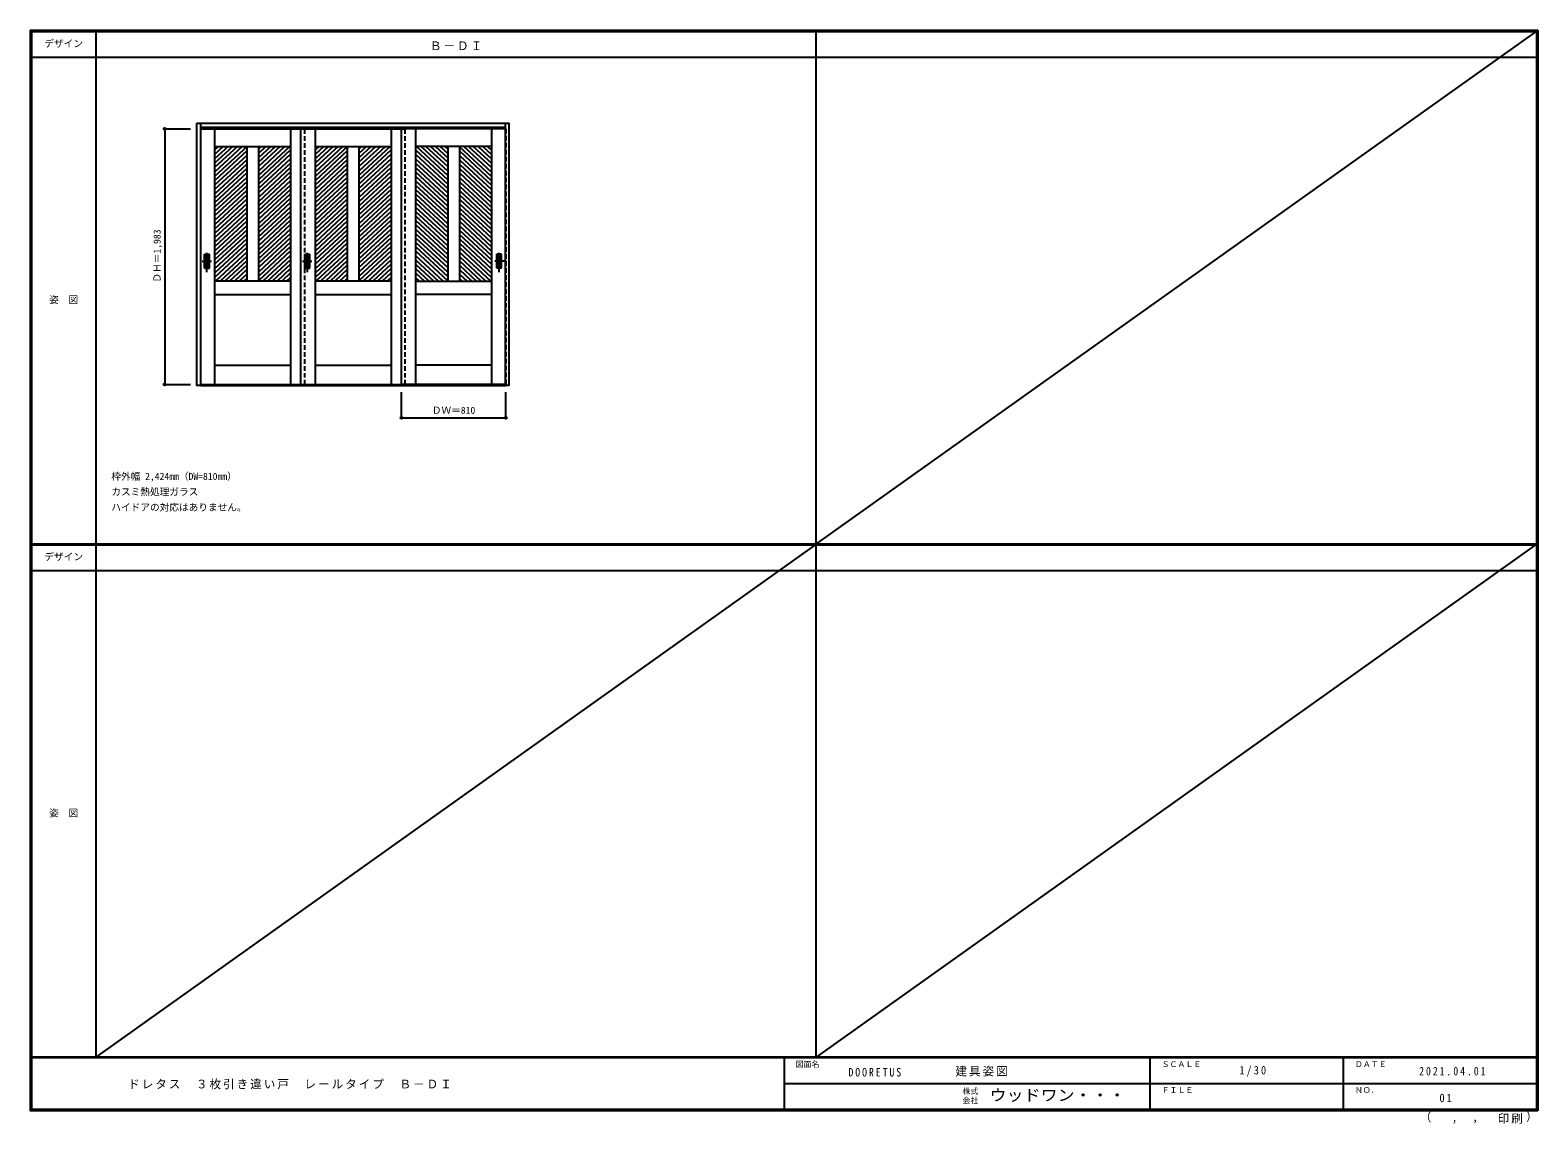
# Model space of a CAD drawing. Units: millimetres, scale not verified. Extents: x -6000 to 5700, y -4307 to 4175.
import ezdxf
from ezdxf.enums import TextEntityAlignment as Align

# ---------------------------------------------------------------- set-up
doc = ezdxf.new("R2010")
doc.units = ezdxf.units.MM
doc.header["$LTSCALE"] = 30
doc.header["$PDMODE"] = 32
doc.header["$PDSIZE"] = 15
doc.linetypes.add('CHAIN1', pattern=[8, 5, -1, 1, -1])
doc.linetypes.add('DASHED1', pattern=[1.8, 1.2, -0.6])
for name, color, linetype in [('0-2_扉', 7, 'Continuous'), ('0-4_枠', 3, 'Continuous'), ('0-6_引手', 7, 'Continuous'), ('0-A_文字', 7, 'Continuous'), ('0-B_寸法', 4, 'Continuous'), ('0-C_ハッチ', 4, 'Continuous'), ('F-1_枠', 6, 'Continuous'), ('F-A_文字', 7, 'Continuous')]:
    doc.layers.add(name, color=color, linetype=linetype)
doc.styles.add('ＭＳ ゴシック', font='')
doc.styles.get('ＭＳ ゴシック').set_extended_font_data('MS Gothic')

msp = doc.modelspace()

# ---------------------------------------------------------------- linework, layer by layer
at = {"layer": '0-2_扉'}
for p, q in [((-4676.15, 3409), (-3869.15, 3409)), ((-4569.15, 3409), (-4569.15, 1426)), ((-3979.15, 3409), (-3979.15, 1426)), ((-3899.15, 1426), (-3899.15, 3409)), ((-3899.15, 3409), (-3089.15, 3409)), ((-3789.15, 3409), (-3789.15, 1426)), ((-3199.15, 3409), (-3199.15, 1426)), ((-2312.15, 3409), (-3119.15, 3409)), ((-3119.15, 1426), (-3119.15, 3409)), ((-3009.15, 3409), (-3009.15, 1426)), ((-2419.15, 3409), (-2419.15, 1426)), ((-4569.15, 3274), (-3979.15, 3274)), ((-4319.15, 3274), (-4319.15, 2229)), ((-4229.15, 3274), (-4229.15, 2229)), ((-3789.15, 3274), (-3199.15, 3274)), ((-3539.15, 3274), (-3539.15, 2229)), ((-3449.15, 3274), (-3449.15, 2229)), ((-2419.15, 3274), (-3009.15, 3274)), ((-2759.15, 3274), (-2759.15, 2229)), ((-2669.15, 3274), (-2669.15, 2229)), ((-3979.15, 2229), (-4569.15, 2229)), ((-3199.15, 2229), (-3789.15, 2229)), ((-3009.15, 2229), (-2419.15, 2229)), ((-4569.15, 2124), (-3979.15, 2124)), ((-3789.15, 2124), (-3199.15, 2124)), ((-2419.15, 2124), (-3009.15, 2124)), ((-4569.15, 1576), (-3979.15, 1576)), ((-3789.15, 1576), (-3199.15, 1576)), ((-2419.15, 1576), (-3009.15, 1576)), ((-4676.15, 1426), (-3869.15, 1426)), ((-3899.15, 1426), (-3089.15, 1426)), ((-2312.15, 1426), (-3119.15, 1426))]:
    msp.add_line(p, q, dxfattribs=at)
at = {"layer": '0-4_枠'}
for p, q in [((-4706.15, 3453), (-2282.15, 3453)), ((-4676.15, 1418), (-4676.15, 3453)), ((-4676.15, 3423), (-2312.15, 3423)), ((-2312.15, 1418), (-2312.15, 3453)), ((-2282.15, 1418), (-2282.15, 3453)), ((-4676.15, 1421), (-2312.15, 1421)), ((-4676.15, 1418), (-2312.15, 1418)), ((-3119.15, 1418), (-3089.15, 1418)), ((-2282.15, 1418), (-2312.15, 1418))]:
    msp.add_line(p, q, dxfattribs=at)
at = {"layer": '0-4_枠', "color": 4, "linetype": 'DASHED1'}
for p, q in [((-4679.15, 3409), (-4679.15, 1426)), ((-4676.15, 3409), (-4679.15, 3409)), ((-3869.15, 1426), (-3869.15, 3409)), ((-3089.15, 1426), (-3089.15, 3409)), ((-2312.15, 3409), (-2309.15, 3409)), ((-2309.15, 3409), (-2309.15, 1426)), ((-4676.15, 1426), (-4679.15, 1426)), ((-2312.15, 1426), (-2309.15, 1426))]:
    msp.add_line(p, q, dxfattribs=at)
at = {"layer": '0-4_枠'}
msp.add_lwpolyline([(-4676.15, 1418), (-4706.15, 1418), (-4706.15, 3453)], dxfattribs=at)
at = {"layer": '0-6_引手', "linetype": 'CHAIN1'}
for p, q in [((-4628.15, 2298.27), (-4628.15, 2469.12)), ((-3848.15, 2298.27), (-3848.15, 2469.12)), ((-2360.15, 2298.27), (-2360.15, 2469.12)), ((-2360.15, 2298.27), (-2360.15, 2469.12)), ((-4666.22, 2383.5), (-4593.71, 2383.5)), ((-3886.22, 2383.5), (-3813.71, 2383.5)), ((-2322.08, 2383.5), (-2394.59, 2383.5)), ((-2322.08, 2383.5), (-2394.59, 2383.5))]:
    msp.add_line(p, q, dxfattribs=at)
at = {"layer": '0-6_引手'}
for p, q in [((-4647.15, 2438.5), (-4609.15, 2438.5)), ((-4647.15, 2328.5), (-4647.15, 2438.5)), ((-4640.65, 2422.5), (-4615.65, 2422.5)), ((-4640.65, 2344.5), (-4640.65, 2422.5)), ((-4640.65, 2344.5), (-4615.65, 2344.5)), ((-4615.65, 2344.5), (-4615.65, 2422.5)), ((-4609.15, 2328.5), (-4609.15, 2438.5)), ((-3867.15, 2438.5), (-3829.15, 2438.5)), ((-3867.15, 2328.5), (-3867.15, 2438.5)), ((-3860.65, 2422.5), (-3835.65, 2422.5)), ((-3860.65, 2344.5), (-3860.65, 2422.5)), ((-3860.65, 2344.5), (-3835.65, 2344.5)), ((-3835.65, 2344.5), (-3835.65, 2422.5)), ((-3829.15, 2328.5), (-3829.15, 2438.5)), ((-2341.15, 2438.5), (-2379.15, 2438.5)), ((-2379.15, 2328.5), (-2379.15, 2438.5)), ((-2341.15, 2438.5), (-2379.15, 2438.5)), ((-2379.15, 2328.5), (-2379.15, 2438.5)), ((-2347.65, 2422.5), (-2372.65, 2422.5)), ((-2372.65, 2344.5), (-2372.65, 2422.5)), ((-2347.65, 2422.5), (-2372.65, 2422.5)), ((-2372.65, 2344.5), (-2372.65, 2422.5)), ((-2347.65, 2344.5), (-2372.65, 2344.5)), ((-2347.65, 2344.5), (-2372.65, 2344.5)), ((-2347.65, 2344.5), (-2347.65, 2422.5)), ((-2347.65, 2344.5), (-2347.65, 2422.5)), ((-2341.15, 2328.5), (-2341.15, 2438.5)), ((-2341.15, 2328.5), (-2341.15, 2438.5)), ((-4647.15, 2328.5), (-4609.15, 2328.5)), ((-3867.15, 2328.5), (-3829.15, 2328.5)), ((-2341.15, 2328.5), (-2379.15, 2328.5)), ((-2341.15, 2328.5), (-2379.15, 2328.5))]:
    msp.add_line(p, q, dxfattribs=at)
at = {"layer": '0-6_引手', "linetype": 'DASHED1'}
for p, q in [((-4612.15, 2332.5), (-4612.15, 2434.5)), ((-3832.15, 2332.5), (-3832.15, 2434.5)), ((-2376.15, 2332.5), (-2376.15, 2434.5)), ((-2376.15, 2332.5), (-2376.15, 2434.5)), ((-4644.15, 2332.5), (-4612.15, 2332.5)), ((-3864.15, 2332.5), (-3832.15, 2332.5)), ((-2344.15, 2332.5), (-2376.15, 2332.5)), ((-2344.15, 2332.5), (-2376.15, 2332.5))]:
    msp.add_line(p, q, dxfattribs=at)
for points in [[(-4644.15, 2332.5), (-4644.15, 2434.5), (-4612.15, 2434.5)], [(-3864.15, 2332.5), (-3864.15, 2434.5), (-3832.15, 2434.5)], [(-2344.15, 2332.5), (-2344.15, 2434.5), (-2376.15, 2434.5)], [(-2344.15, 2332.5), (-2344.15, 2434.5), (-2376.15, 2434.5)]]:
    msp.add_lwpolyline(points, dxfattribs=at)
at = {"layer": '0-B_寸法'}
for p, q in [((-4956.15, 3409), (-4756.15, 3409)), ((-4956.15, 3409), (-4956.15, 1426)), ((-4956.15, 1426), (-4756.15, 1426)), ((-3119.15, 1168), (-3119.15, 1368)), ((-2309.15, 1168), (-2309.15, 1368)), ((-3119.15, 1168), (-2309.15, 1168))]:
    msp.add_line(p, q, dxfattribs=at)
at = {"layer": '0-B_寸法', "color": 7}
for p in [(-4956.15, 3409), (-4956.15, 1426), (-3119.15, 1168), (-2309.15, 1168)]:
    msp.add_point(p, dxfattribs=at)
at = {"layer": '0-C_ハッチ'}
for p, q in [((-4390.62, 3274), (-4569.15, 3108.69)), ((-4501.01, 3274), (-4569.15, 3210.9)), ((-4464.21, 3274), (-4569.15, 3176.83)), ((-4427.41, 3274), (-4569.15, 3142.76)), ((-4537.8, 3274), (-4569.15, 3244.97)), ((-4353.82, 3274), (-4569.15, 3074.62)), ((-4317.02, 3274), (-4569.15, 3040.55)), ((-4319.15, 3237.96), (-4569.15, 3006.48)), ((-4319.15, 3203.89), (-4569.15, 2972.41)), ((-4319.15, 3169.82), (-4569.15, 2938.34)), ((-4169.84, 3274), (-4229.15, 3219.08)), ((-4133.04, 3274), (-4229.15, 3185.01)), ((-4096.24, 3274), (-4229.15, 3150.94)), ((-4059.45, 3274), (-4229.15, 3116.87)), ((-4022.65, 3274), (-4229.15, 3082.79)), ((-3985.85, 3274), (-4229.15, 3048.72)), ((-4206.63, 3274), (-4229.15, 3253.15)), ((-3979.15, 3246.13), (-4229.15, 3014.65)), ((-3979.15, 3212.06), (-4229.15, 2980.58)), ((-3979.15, 3177.99), (-4229.15, 2946.51)), ((-3610.62, 3274), (-3789.15, 3108.69)), ((-3721.01, 3274), (-3789.15, 3210.9)), ((-3684.21, 3274), (-3789.15, 3176.83)), ((-3647.41, 3274), (-3789.15, 3142.76)), ((-3757.8, 3274), (-3789.15, 3244.97)), ((-3573.82, 3274), (-3789.15, 3074.62)), ((-3537.02, 3274), (-3789.15, 3040.55)), ((-3539.15, 3237.96), (-3789.15, 3006.48)), ((-3539.15, 3203.89), (-3789.15, 2972.41)), ((-3539.15, 3169.82), (-3789.15, 2938.34)), ((-3389.84, 3274), (-3449.15, 3219.08)), ((-3353.04, 3274), (-3449.15, 3185.01)), ((-3316.24, 3274), (-3449.15, 3150.94)), ((-3279.45, 3274), (-3449.15, 3116.87)), ((-3242.65, 3274), (-3449.15, 3082.79)), ((-3205.85, 3274), (-3449.15, 3048.72)), ((-3426.63, 3274), (-3449.15, 3253.15)), ((-3199.15, 3246.13), (-3449.15, 3014.65)), ((-3199.15, 3212.06), (-3449.15, 2980.58)), ((-3199.15, 3177.99), (-3449.15, 2946.51)), ((-3009.15, 3246.13), (-2759.15, 3014.65)), ((-3009.15, 3212.06), (-2759.15, 2980.58)), ((-3009.15, 3177.99), (-2759.15, 2946.51)), ((-3002.45, 3274), (-2759.15, 3048.72)), ((-2965.65, 3274), (-2759.15, 3082.79)), ((-2928.86, 3274), (-2759.15, 3116.87)), ((-2892.06, 3274), (-2759.15, 3150.94)), ((-2855.26, 3274), (-2759.15, 3185.01)), ((-2818.47, 3274), (-2759.15, 3219.08)), ((-2781.67, 3274), (-2759.15, 3253.15)), ((-2671.28, 3274), (-2419.15, 3040.55)), ((-2669.15, 3237.96), (-2419.15, 3006.48)), ((-2669.15, 3203.89), (-2419.15, 2972.41)), ((-2669.15, 3169.82), (-2419.15, 2938.34)), ((-2634.48, 3274), (-2419.15, 3074.62)), ((-2597.69, 3274), (-2419.15, 3108.69)), ((-2560.89, 3274), (-2419.15, 3142.76)), ((-2524.09, 3274), (-2419.15, 3176.83)), ((-2487.29, 3274), (-2419.15, 3210.9)), ((-2450.5, 3274), (-2419.15, 3244.97)), ((-4319.15, 3135.75), (-4569.15, 2904.26)), ((-4319.15, 3101.67), (-4569.15, 2870.19)), ((-4319.15, 3067.6), (-4569.15, 2836.12)), ((-3979.15, 3143.92), (-4229.15, 2912.44)), ((-3979.15, 3109.85), (-4229.15, 2878.37)), ((-3979.15, 3075.78), (-4229.15, 2844.3)), ((-3539.15, 3135.75), (-3789.15, 2904.26)), ((-3539.15, 3101.67), (-3789.15, 2870.19)), ((-3539.15, 3067.6), (-3789.15, 2836.12)), ((-3199.15, 3143.92), (-3449.15, 2912.44)), ((-3199.15, 3109.85), (-3449.15, 2878.37)), ((-3199.15, 3075.78), (-3449.15, 2844.3)), ((-3009.15, 3143.92), (-2759.15, 2912.44)), ((-3009.15, 3109.85), (-2759.15, 2878.37)), ((-3009.15, 3075.78), (-2759.15, 2844.3)), ((-2669.15, 3135.75), (-2419.15, 2904.26)), ((-2669.15, 3101.67), (-2419.15, 2870.19)), ((-2669.15, 3067.6), (-2419.15, 2836.12)), ((-4319.15, 3033.53), (-4569.15, 2802.05)), ((-4319.15, 2999.46), (-4569.15, 2767.98)), ((-4319.15, 2965.39), (-4569.15, 2733.91)), ((-4319.15, 2931.32), (-4569.15, 2699.84)), ((-3979.15, 3041.71), (-4229.15, 2810.23)), ((-3979.15, 3007.64), (-4229.15, 2776.16)), ((-3979.15, 2973.57), (-4229.15, 2742.08)), ((-3979.15, 2939.49), (-4229.15, 2708.01)), ((-3539.15, 3033.53), (-3789.15, 2802.05)), ((-3539.15, 2999.46), (-3789.15, 2767.98)), ((-3539.15, 2965.39), (-3789.15, 2733.91)), ((-3539.15, 2931.32), (-3789.15, 2699.84)), ((-3199.15, 3041.71), (-3449.15, 2810.23)), ((-3199.15, 3007.64), (-3449.15, 2776.16)), ((-3199.15, 2973.57), (-3449.15, 2742.08)), ((-3199.15, 2939.49), (-3449.15, 2708.01)), ((-3009.15, 3041.71), (-2759.15, 2810.23)), ((-3009.15, 3007.64), (-2759.15, 2776.16)), ((-3009.15, 2973.57), (-2759.15, 2742.08)), ((-3009.15, 2939.49), (-2759.15, 2708.01)), ((-2669.15, 3033.53), (-2419.15, 2802.05)), ((-2669.15, 2999.46), (-2419.15, 2767.98)), ((-2669.15, 2965.39), (-2419.15, 2733.91)), ((-2669.15, 2931.32), (-2419.15, 2699.84)), ((-4319.15, 2897.25), (-4569.15, 2665.77)), ((-4319.15, 2863.18), (-4569.15, 2631.7)), ((-4319.15, 2829.11), (-4569.15, 2597.62)), ((-3979.15, 2905.42), (-4229.15, 2673.94)), ((-3979.15, 2871.35), (-4229.15, 2639.87)), ((-3979.15, 2837.28), (-4229.15, 2605.8)), ((-3539.15, 2897.25), (-3789.15, 2665.77)), ((-3539.15, 2863.18), (-3789.15, 2631.7)), ((-3539.15, 2829.11), (-3789.15, 2597.62)), ((-3199.15, 2905.42), (-3449.15, 2673.94)), ((-3199.15, 2871.35), (-3449.15, 2639.87)), ((-3199.15, 2837.28), (-3449.15, 2605.8)), ((-3009.15, 2905.42), (-2759.15, 2673.94)), ((-3009.15, 2871.35), (-2759.15, 2639.87)), ((-3009.15, 2837.28), (-2759.15, 2605.8)), ((-2669.15, 2897.25), (-2419.15, 2665.77)), ((-2669.15, 2863.18), (-2419.15, 2631.7)), ((-2669.15, 2829.11), (-2419.15, 2597.62)), ((-4319.15, 2795.04), (-4569.15, 2563.55)), ((-4319.15, 2760.96), (-4569.15, 2529.48)), ((-4319.15, 2726.89), (-4569.15, 2495.41)), ((-4319.15, 2692.82), (-4569.15, 2461.34)), ((-3979.15, 2803.21), (-4229.15, 2571.73)), ((-3979.15, 2769.14), (-4229.15, 2537.66)), ((-3979.15, 2735.07), (-4229.15, 2503.59)), ((-3979.15, 2701), (-4229.15, 2469.52)), ((-3539.15, 2795.04), (-3789.15, 2563.55)), ((-3539.15, 2760.96), (-3789.15, 2529.48)), ((-3539.15, 2726.89), (-3789.15, 2495.41)), ((-3539.15, 2692.82), (-3789.15, 2461.34)), ((-3199.15, 2803.21), (-3449.15, 2571.73)), ((-3199.15, 2769.14), (-3449.15, 2537.66)), ((-3199.15, 2735.07), (-3449.15, 2503.59)), ((-3199.15, 2701), (-3449.15, 2469.52)), ((-3009.15, 2803.21), (-2759.15, 2571.73)), ((-3009.15, 2769.14), (-2759.15, 2537.66)), ((-3009.15, 2735.07), (-2759.15, 2503.59)), ((-3009.15, 2701), (-2759.15, 2469.52)), ((-2669.15, 2795.04), (-2419.15, 2563.55)), ((-2669.15, 2760.96), (-2419.15, 2529.48)), ((-2669.15, 2726.89), (-2419.15, 2495.41)), ((-2669.15, 2692.82), (-2419.15, 2461.34)), ((-4319.15, 2658.75), (-4569.15, 2427.27)), ((-4319.15, 2624.68), (-4569.15, 2393.2)), ((-4319.15, 2590.61), (-4569.15, 2359.13)), ((-3979.15, 2666.93), (-4229.15, 2435.44)), ((-3979.15, 2632.86), (-4229.15, 2401.37)), ((-3979.15, 2598.78), (-4229.15, 2367.3)), ((-3539.15, 2658.75), (-3789.15, 2427.27)), ((-3539.15, 2624.68), (-3789.15, 2393.2)), ((-3539.15, 2590.61), (-3789.15, 2359.13)), ((-3199.15, 2666.93), (-3449.15, 2435.44)), ((-3199.15, 2632.86), (-3449.15, 2401.37)), ((-3199.15, 2598.78), (-3449.15, 2367.3)), ((-3009.15, 2666.93), (-2759.15, 2435.44)), ((-3009.15, 2632.86), (-2759.15, 2401.37)), ((-3009.15, 2598.78), (-2759.15, 2367.3)), ((-2669.15, 2658.75), (-2419.15, 2427.27)), ((-2669.15, 2624.68), (-2419.15, 2393.2)), ((-2669.15, 2590.61), (-2419.15, 2359.13)), ((-4319.15, 2556.54), (-4569.15, 2325.06)), ((-4319.15, 2522.47), (-4569.15, 2290.99)), ((-4319.15, 2488.4), (-4569.15, 2256.91)), ((-3979.15, 2564.71), (-4229.15, 2333.23)), ((-3979.15, 2530.64), (-4229.15, 2299.16)), ((-3979.15, 2496.57), (-4229.15, 2265.09)), ((-3979.15, 2462.5), (-4229.15, 2231.02)), ((-3539.15, 2556.54), (-3789.15, 2325.06)), ((-3539.15, 2522.47), (-3789.15, 2290.99)), ((-3539.15, 2488.4), (-3789.15, 2256.91)), ((-3199.15, 2564.71), (-3449.15, 2333.23)), ((-3199.15, 2530.64), (-3449.15, 2299.16)), ((-3199.15, 2496.57), (-3449.15, 2265.09)), ((-3199.15, 2462.5), (-3449.15, 2231.02)), ((-3009.15, 2564.71), (-2759.15, 2333.23)), ((-3009.15, 2530.64), (-2759.15, 2299.16)), ((-3009.15, 2496.57), (-2759.15, 2265.09)), ((-3009.15, 2462.5), (-2759.15, 2231.02)), ((-2669.15, 2556.54), (-2419.15, 2325.06)), ((-2669.15, 2522.47), (-2419.15, 2290.99)), ((-2669.15, 2488.4), (-2419.15, 2256.91)), ((-4319.15, 2454.32), (-4562.5, 2229)), ((-4319.15, 2420.25), (-4525.7, 2229)), ((-4319.15, 2386.18), (-4488.91, 2229)), ((-4319.15, 2352.11), (-4452.11, 2229)), ((-3979.15, 2428.43), (-4194.53, 2229)), ((-3979.15, 2394.36), (-4157.74, 2229)), ((-3979.15, 2360.29), (-4120.94, 2229)), ((-3539.15, 2454.32), (-3782.5, 2229)), ((-3539.15, 2420.25), (-3745.7, 2229)), ((-3539.15, 2386.18), (-3708.91, 2229)), ((-3539.15, 2352.11), (-3672.11, 2229)), ((-3199.15, 2428.43), (-3414.53, 2229)), ((-3199.15, 2394.36), (-3377.74, 2229)), ((-3199.15, 2360.29), (-3340.94, 2229)), ((-3009.15, 2428.43), (-2793.77, 2229)), ((-3009.15, 2394.36), (-2830.56, 2229)), ((-3009.15, 2360.29), (-2867.36, 2229)), ((-2669.15, 2454.32), (-2425.8, 2229)), ((-2669.15, 2420.25), (-2462.6, 2229)), ((-2669.15, 2386.18), (-2499.39, 2229)), ((-2669.15, 2352.11), (-2536.19, 2229)), ((-4319.15, 2318.04), (-4415.31, 2229)), ((-4319.15, 2283.97), (-4378.52, 2229)), ((-4319.15, 2249.9), (-4341.72, 2229)), ((-3979.15, 2326.22), (-4084.14, 2229)), ((-3979.15, 2292.14), (-4047.35, 2229)), ((-3979.15, 2258.07), (-4010.55, 2229)), ((-3539.15, 2318.04), (-3635.31, 2229)), ((-3539.15, 2283.97), (-3598.52, 2229)), ((-3539.15, 2249.9), (-3561.72, 2229)), ((-3199.15, 2326.22), (-3304.14, 2229)), ((-3199.15, 2292.14), (-3267.35, 2229)), ((-3199.15, 2258.07), (-3230.55, 2229)), ((-3009.15, 2326.22), (-2904.16, 2229)), ((-3009.15, 2292.14), (-2940.95, 2229)), ((-3009.15, 2258.07), (-2977.75, 2229)), ((-2669.15, 2318.04), (-2572.99, 2229)), ((-2669.15, 2283.97), (-2609.78, 2229)), ((-2669.15, 2249.9), (-2646.58, 2229))]:
    msp.add_line(p, q, dxfattribs=at)
at = {"layer": 'F-1_枠'}
for p, q in [((-6000, 4175), (5700, 4175)), ((-6000, 4175), (-6000, -4205)), ((-6000, 4170), (5700, 4170)), ((-6000, 4165), (5700, 4165)), ((-5995, 4175), (-5995, -4205)), ((-5990, 4175), (-5990, -4205)), ((-5490, 4175), (-5490, -3790)), ((100, -3790), (100, 4175)), ((5690, 4175), (5690, -4205)), ((5695, 4175), (5695, -4205)), ((5700, 4175), (5700, -4205)), ((-6000, 3965), (5700, 3965)), ((-6000, 190.5), (5700, 190.5)), ((-6000, 187.5), (5700, 187.5)), ((-6000, 184.5), (5700, 184.5)), ((-6000, -15.5), (5700, -15.5)), ((5700, -3790), (-6000, -3790)), ((5700, -3795), (-6000, -3795)), ((-150, -3795), (-150, -4195)), ((2690, -3795), (2690, -4195)), ((4190, -3795), (4190, -4195)), ((-150, -3995), (5690, -3995.01)), ((5700, -4195), (-6000, -4195)), ((5700, -4200), (-6000, -4200)), ((5700, -4205), (-6000, -4205))]:
    msp.add_line(p, q, dxfattribs=at)
at = {"layer": 'F-A_文字'}
for p, q in [((5690, 4168), (100, 190.5)), ((100, 187.5), (-5490, -3790)), ((5690, 187.5), (100, -3790))]:
    msp.add_line(p, q, dxfattribs=at)

# ---------------------------------------------------------------- texts
at = {"layer": '0-A_文字', "style": 'ＭＳ ゴシック'}
for s, p in [('枠外幅 2,424mm（DW=810mm）', (-5370, 670.5)), ('カスミ熱処理ガラス', (-5370, 550.5)), ('ハイドアの対応はありません。', (-5370, 430.5))]:
    msp.add_text(s, height=54.99, dxfattribs=at).set_placement(p, align=Align.BOTTOM_LEFT)
at = {"layer": '0-A_文字', "insert": (-2897.5, 4020), "char_height": 65.98, "attachment_point": 7, "style": 'ＭＳ ゴシック'}
msp.add_mtext('\\T1.17;Ｂ－ＤＩ', dxfattribs=at)
at = {"layer": '0-B_寸法', "color": 7, "style": 'ＭＳ ゴシック'}
msp.add_text('ＤＨ＝1,983', height=54.99, rotation=90, dxfattribs=at).set_placement((-4971.15, 2217.25), align=Align.BOTTOM_LEFT)
msp.add_text('ＤＷ＝810', height=54.99, dxfattribs=at).set_placement((-2882.9, 1183), align=Align.BOTTOM_LEFT)
at = {"layer": 'F-A_文字', "style": 'ＭＳ ゴシック'}
for s, height, p in [('デザイン', 54.99, (-5890, 4027.5)), ('姿\u3000図', 54.99, (-5852.5, 2040.25)), ('デザイン', 54.99, (-5890, 47)), ('姿\u3000図', 54.99, (-5852.5, -1940.25)), ('図面名', 43.99, (-60, -3880)), ('ＳＣＡＬＥ', 43.99, (2780, -3880)), ('ＤＡＴＥ', 43.99, (4280, -3880)), ('株式', 43.99, (1235, -4089)), ('ＦＩＬＥ', 43.99, (2780, -4080)), ('ＮＯ．', 43.99, (4280, -4080)), ('会社', 43.99, (1235, -4161)), ('（', 65.98, (4784.03, -4308.31)), ('）', 65.98, (5608.4, -4304.13)), (',', 65.98, (5031.28, -4308.31)), (',', 65.98, (5190.2, -4305.53))]:
    msp.add_text(s, height=height, dxfattribs=at).set_placement(p, align=Align.BOTTOM_LEFT)
at = {"layer": 'F-A_文字', "style": 'ＭＳ ゴシック', "width": 1.1}
msp.add_text('ウッドワン・・・', height=87.98, dxfattribs=at).set_placement((1445, -4155), align=Align.BOTTOM_LEFT)
at = {"layer": 'F-A_文字', "char_height": 65.98, "attachment_point": 7, "style": 'ＭＳ ゴシック'}
for s, insert in [('\\T1.17;建具姿図', (1180.42, -3940)), ('\\T1.38;\\W0.9;1/30', (3383.75, -3940)), ('\\T1.17;ドレタス\u3000３枚引き違い戸\u3000レールタイプ\u3000Ｂ－ＤＩ', (-5240, -4040)), ('\\T1.39;\\W0.85;DOORETUS', (350, -3940.79)), ('\\T1.39;\\W0.85;2021.04.01', (4778.75, -3932.5)), ('\\T1.36;\\W0.9;01', (4936.25, -4140)), ('\\T1.17;印刷', (5388.15, -4306.92))]:
    msp.add_mtext(s, dxfattribs=dict(at, insert=insert))

doc.saveas('drawing.dxf')
